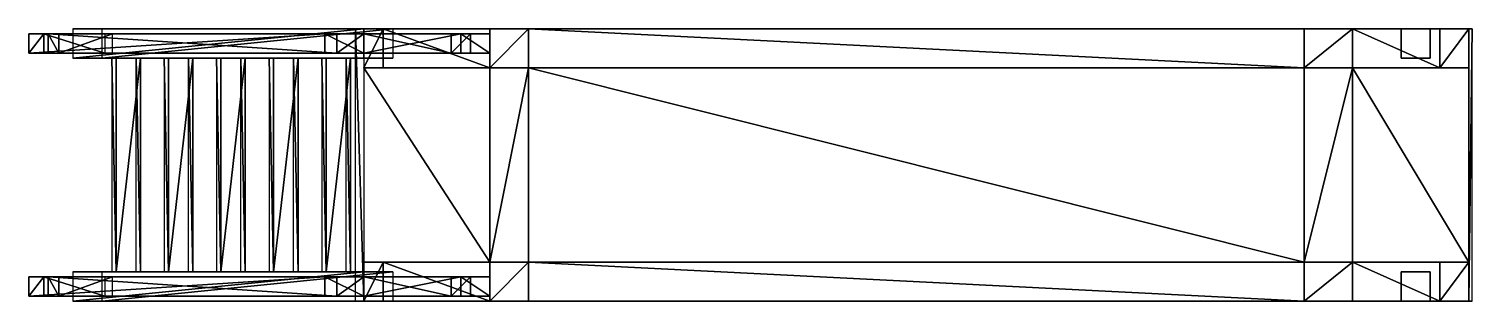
# Paper-space layout 'Layout1' of a CAD drawing. Extents: x 338.55 to 342.33, y -79.99 to -79.28.
import ezdxf

# ---------------------------------------------------------------- set-up
doc = ezdxf.new("R2010")
doc.units = 0
doc.header["$LTSCALE"] = 20
doc.layers.add('02CVC27-MAIN', color=7, linetype='CONTINUOUS')
doc.layers.add('02CVC27-SURFACE', color=4, linetype='CONTINUOUS')

psp = doc.layouts.get("Layout1")

# ---------------------------------------------------------------- meshes
at = {"layer": '02CVC27-MAIN', "color": 0}
mesh = psp.add_polyface(dxfattribs=at)
corners = [(339.7045, -79.2906), (339.7045, -79.3414), (339.6537, -79.3414), (339.6537, -79.2906), (339.6791, -79.2906), (339.6791, -79.3414), (339.7553, -79.3414), (339.7553, -79.2906), (339.4251, -79.2906), (339.4251, -79.3414), (339.3542, -79.3414), (339.3542, -79.2906), (339.3235, -79.2906), (339.3235, -79.3414), (339.4251, -79.3414), (339.4251, -79.2906), (339.7045, -79.9256), (339.7045, -79.9764), (339.6537, -79.9764), (339.6537, -79.9256), (339.6791, -79.9764), (339.7553, -79.9764), (339.6791, -79.9256), (339.7553, -79.9256), (339.4251, -79.9256), (339.4251, -79.9764), (339.3542, -79.9764), (339.3542, -79.9256), (339.3235, -79.9764), (339.4251, -79.9764), (339.3235, -79.9256), (339.4251, -79.9256), (339.3264, -79.3541), (339.3264, -79.9129), (339.3904, -79.3541), (339.3904, -79.9129), (339.315, -79.3541), (339.315, -79.9129), (339.379, -79.9129), (339.379, -79.3541), (339.7045, -79.9764), (339.7553, -79.9764), (339.7045, -79.9256), (339.7553, -79.9256), (339.7045, -79.2906), (339.7045, -79.3414), (339.7553, -79.2906), (339.7553, -79.3414), (339.2414, -79.9129), (339.2414, -79.3541), (339.2528, -79.9129), (339.2528, -79.3541), (339.1775, -79.3541), (339.1775, -79.9129), (339.1888, -79.9129), (339.1888, -79.3541), (339.0504, -79.3541), (339.0504, -79.9129), (339.1143, -79.3541), (339.1143, -79.9129), (339.039, -79.3541), (339.039, -79.9129), (339.1029, -79.9129), (339.1029, -79.3541), (338.9132, -79.3541), (338.9132, -79.9129), (338.9772, -79.3541), (338.9772, -79.9129), (342.2191, -79.2779), (342.2191, -79.3541), (342.2191, -79.3541), (342.2191, -79.2779), (342.1429, -79.2779), (342.1429, -79.3541), (342.1429, -79.3541), (342.1429, -79.2779), (342.2191, -79.9891), (342.2191, -79.9891), (342.1429, -79.9891), (342.1429, -79.9891), (342.2191, -79.9129), (342.2191, -79.9129), (342.1429, -79.9129), (342.1429, -79.9129), (338.5984, -79.2906), (338.5984, -79.3414), (338.6257, -79.3414), (338.6257, -79.2906), (338.5869, -79.2906), (338.5869, -79.3414), (338.5476, -79.3414), (338.5476, -79.2906), (338.7647, -79.3541), (338.7647, -79.9129), (338.776, -79.9129), (338.776, -79.3541), (338.84, -79.3541), (338.84, -79.9129), (338.8286, -79.9129), (338.8286, -79.3541), (338.7469, -79.2906), (338.7469, -79.3414), (338.7671, -79.2906), (338.7671, -79.3414), (338.5984, -79.9256), (338.5984, -79.9764), (338.6257, -79.9764), (338.6257, -79.9256), (338.5869, -79.9764), (338.5476, -79.9764), (338.5869, -79.9256), (338.5476, -79.9256), (338.7469, -79.9256), (338.7469, -79.9764), (338.7671, -79.9764), (338.7671, -79.9256), (338.9019, -79.3541), (338.9019, -79.9129), (338.9658, -79.9129), (338.9658, -79.3541), (339.5013, -79.9891), (339.4251, -79.9891), (338.7393, -79.9891), (338.6631, -79.9891), (339.4251, -79.9129), (339.5013, -79.9129), (338.7393, -79.9129), (338.6631, -79.9129), (338.7393, -79.3541), (338.7393, -79.2779), (339.5013, -79.2779), (339.5013, -79.3541), (338.6631, -79.2779), (338.6631, -79.3541), (339.4251, -79.2779), (339.4251, -79.3541)]
mesh.append_faces([[corners[k] for k in face] for face in [(5, 2, 6), (1, 6, 2), (13, 10, 14), (9, 14, 10), (15, 14, 4), (5, 4, 14), (3, 2, 8), (9, 8, 2), (8, 15, 3), (4, 3, 15), (20, 18, 21), (17, 21, 18), (28, 26, 29), (25, 29, 26), (31, 29, 22), (20, 22, 29), (19, 18, 24), (25, 24, 18), (24, 31, 19), (22, 19, 31), (32, 33, 34), (35, 34, 33), (38, 39, 35), (34, 35, 39), (16, 23, 42), (43, 42, 23), (23, 21, 43), (41, 43, 21), (42, 40, 16), (17, 16, 40), (44, 45, 0), (1, 0, 45), (0, 7, 44), (46, 44, 7), (7, 6, 46), (47, 46, 6), (48, 49, 50), (51, 50, 49), (55, 54, 51), (50, 51, 54), (56, 57, 58), (59, 58, 57), (62, 63, 59), (58, 59, 63), (64, 65, 66), (67, 66, 65), (70, 69, 73), (74, 73, 69), (76, 77, 78), (79, 78, 77), (89, 86, 90), (85, 90, 86), (95, 94, 96), (97, 96, 94), (98, 99, 97), (96, 97, 99), (100, 101, 88), (89, 88, 101), (87, 86, 102), (103, 102, 86), (102, 100, 87), (88, 87, 100), (108, 106, 109), (105, 109, 106), (112, 113, 110), (108, 110, 113), (115, 112, 107), (110, 107, 112), (107, 106, 115), (114, 115, 106), (118, 119, 67), (66, 67, 119), (120, 121, 122), (123, 122, 121), (127, 123, 124), (121, 124, 123), (132, 133, 134), (135, 134, 133), (131, 135, 128), (133, 128, 135), (104, 111, 27), (30, 27, 111), (111, 109, 30), (28, 30, 109), (27, 26, 104), (105, 104, 26), (11, 10, 84), (85, 84, 10), (91, 90, 12), (13, 12, 90), (84, 91, 11), (12, 11, 91)]], dxfattribs={"vtx1": -1, "color": 0})
mesh.append_faces([[corners[k] for k in face] for face in [(0, 1, 2), (2, 3, 0), (4, 5, 6), (6, 7, 4), (3, 4, 7), (7, 0, 3), (8, 9, 10), (10, 11, 8), (12, 13, 14), (14, 15, 12), (11, 12, 15), (15, 8, 11), (14, 9, 2), (2, 5, 14), (16, 17, 18), (18, 19, 16), (19, 22, 23), (23, 16, 19), (22, 20, 21), (21, 23, 22), (24, 25, 26), (26, 27, 24), (27, 30, 31), (31, 24, 27), (30, 28, 29), (29, 31, 30), (29, 25, 18), (18, 20, 29), (36, 37, 33), (33, 32, 36), (21, 17, 40), (40, 41, 21), (6, 1, 45), (45, 47, 6), (52, 53, 54), (54, 55, 52), (60, 61, 57), (57, 56, 60), (68, 69, 70), (70, 71, 68), (72, 73, 74), (74, 75, 72), (68, 71, 72), (72, 75, 68), (80, 81, 82), (82, 83, 80), (82, 78, 79), (79, 83, 82), (80, 77, 76), (76, 81, 80), (84, 85, 86), (86, 87, 84), (88, 89, 90), (90, 91, 88), (87, 88, 91), (91, 84, 87), (92, 93, 94), (94, 95, 92), (101, 103, 86), (86, 89, 101), (104, 105, 106), (106, 107, 104), (107, 110, 111), (111, 104, 107), (110, 108, 109), (109, 111, 110), (113, 114, 106), (106, 108, 113), (116, 117, 65), (65, 64, 116), (124, 125, 126), (126, 127, 124), (122, 126, 125), (125, 120, 122), (128, 129, 130), (130, 131, 128), (134, 130, 129), (129, 132, 134), (109, 105, 26), (26, 28, 109), (90, 85, 10), (10, 13, 90)]], dxfattribs={"vtx2": -1, "color": 0})
at = {"layer": '02CVC27-SURFACE', "color": 0}
mesh = psp.add_polyface(dxfattribs=at)
corners = [(339.7553, -79.2779), (339.7553, -79.3795), (339.8569, -79.2779), (339.8569, -79.3795), (339.7553, -79.3795), (339.8569, -79.3795), (339.7553, -79.2779), (339.8569, -79.2779), (339.7553, -79.8875), (339.7553, -79.8875), (339.8569, -79.8875), (339.8569, -79.8875), (339.4759, -79.3795), (339.4759, -79.2779), (339.4251, -79.3795), (339.4251, -79.2779), (339.4251, -79.8875), (339.4759, -79.8875), (339.7553, -79.9891), (339.7553, -79.9891), (339.8569, -79.9891), (339.8569, -79.9891), (339.4759, -79.9891), (339.4251, -79.9891), (339.4038, -79.2779), (339.4038, -79.9891), (342.0159, -79.2779), (342.0159, -79.3795), (342.2445, -79.3795), (342.2445, -79.2779), (341.8889, -79.2779), (341.8889, -79.3795), (342.3207, -79.2779), (342.3293, -79.2779), (342.2191, -79.2779), (342.2352, -79.2779), (342.0159, -79.3795), (342.0159, -79.8875), (342.3207, -79.8875), (342.3207, -79.3795), (342.0159, -79.2779), (342.0159, -79.8875), (342.2445, -79.8875), (341.8889, -79.3795), (341.8889, -79.2779), (341.8889, -79.8875), (341.8889, -79.8875), (342.3293, -79.9891), (342.3207, -79.9891), (342.2191, -79.9891), (342.2352, -79.9891), (342.0159, -79.9891), (342.0159, -79.9891), (342.2445, -79.9891), (341.8889, -79.9891), (341.8889, -79.9891)]
mesh.append_faces([[corners[k] for k in face] for face in [(0, 1, 2), (3, 2, 1), (1, 4, 3), (5, 3, 4), (4, 8, 5), (11, 5, 8), (12, 13, 14), (15, 14, 13), (16, 17, 8), (9, 8, 17), (15, 13, 6), (0, 6, 13), (18, 19, 20), (21, 20, 19), (22, 17, 23), (16, 23, 17), (9, 18, 10), (20, 10, 18), (30, 31, 26), (27, 26, 31), (32, 33, 34), (35, 34, 33), (40, 26, 32), (29, 32, 26), (37, 41, 38), (42, 38, 41), (31, 43, 27), (36, 27, 43), (43, 45, 36), (37, 36, 45), (29, 28, 32), (39, 32, 28), (54, 55, 51), (52, 51, 55), (46, 54, 41), (51, 41, 54), (42, 53, 38), (48, 38, 53), (7, 2, 44), (30, 44, 2), (11, 10, 45), (46, 45, 10)]], dxfattribs={"vtx1": -1, "color": 0})
mesh.append_faces([[corners[k] for k in face] for face in [(6, 0, 2), (2, 7, 6), (8, 9, 10), (10, 11, 8), (14, 16, 8), (8, 4, 14), (12, 14, 4), (4, 1, 12), (13, 12, 1), (1, 0, 13), (22, 23, 19), (19, 18, 22), (24, 15, 23), (23, 25, 24), (17, 22, 18), (18, 9, 17), (26, 27, 28), (28, 29, 26), (36, 37, 38), (38, 39, 36), (27, 36, 39), (39, 28, 27), (44, 30, 26), (26, 40, 44), (45, 46, 41), (41, 37, 45), (47, 48, 49), (49, 50, 47), (51, 52, 48), (48, 53, 51), (41, 51, 53), (53, 42, 41), (33, 32, 48), (48, 47, 33), (5, 11, 45), (45, 43, 5), (3, 5, 43), (43, 31, 3), (2, 3, 31), (31, 30, 2), (10, 20, 54), (54, 46, 10), (20, 21, 55), (55, 54, 20)]], dxfattribs={"vtx2": -1, "color": 0})

doc.saveas('drawing.dxf')
